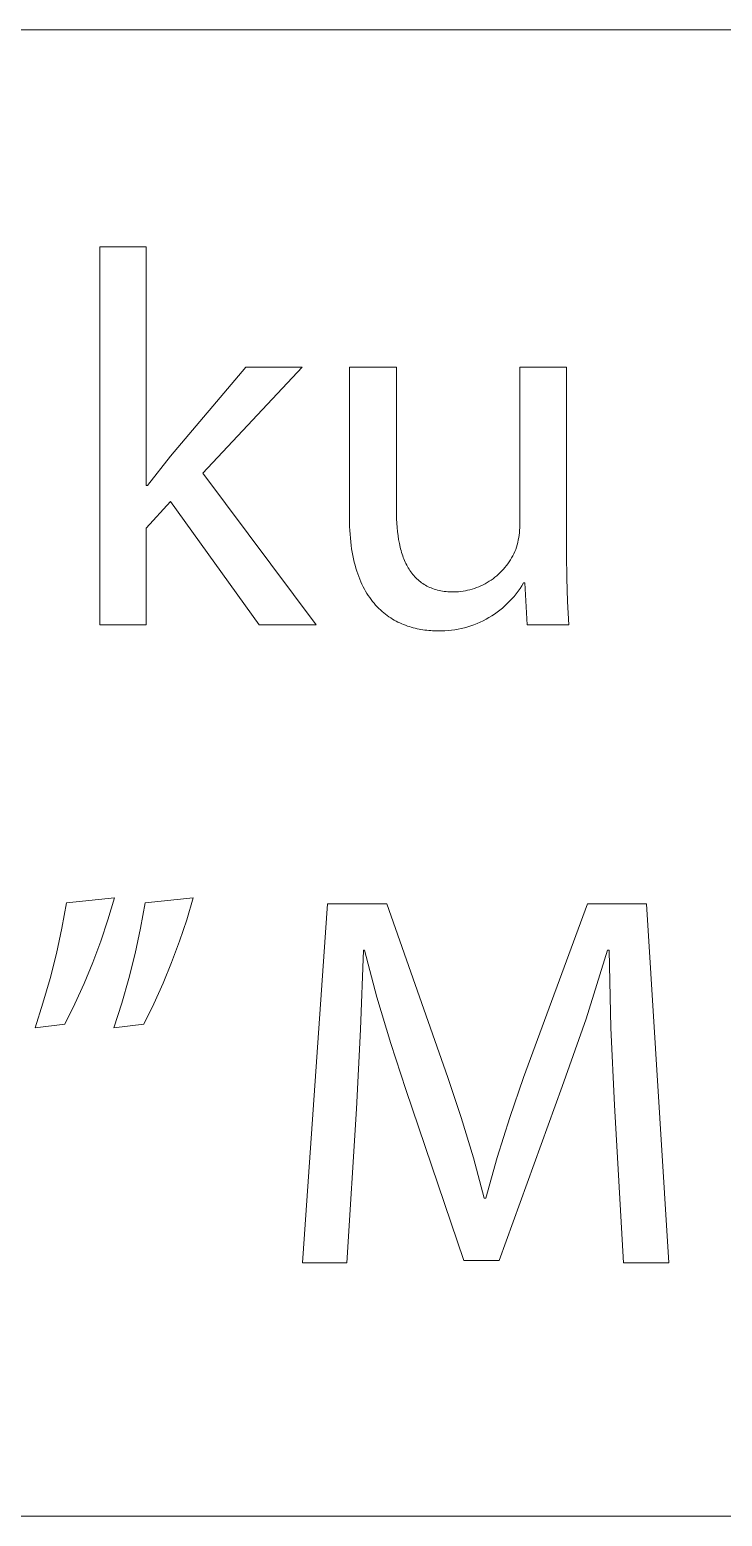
# Model space of a CAD drawing. Header units: millimetres. Extents: x -1246 to 2331, y -493 to 2006.
# Drawn here: x 1569.1 to 1615.7, y -492.9 to -392.9 of the extents above; entities that cross this region are included whole.
import ezdxf

# ---------------------------------------------------------------- set-up
doc = ezdxf.new("R2010")
doc.units = ezdxf.units.MM
doc.header["$MEASUREMENT"] = 0
doc.layers.add('Domyślny', color=7, linetype='Continuous', true_color=0x000000)

msp = doc.modelspace()

# ---------------------------------------------------------------- linework, layer by layer
at = {"layer": 'Domyślny', "color": 18, "lineweight": 15, "true_color": 0x000000}
for p, q in [((979.012, -392.905), (2327.486, -392.905)), ((1573.812, -432.933), (1573.812, -407.5)), ((1573.812, -407.5), (1576.933, -407.5)), ((1576.933, -407.5), (1576.933, -423.558)), ((1578.553, -421.58), (1583.627, -415.6)), ((1587.427, -415.6), (1580.733, -422.724)), ((1583.627, -415.6), (1587.427, -415.6)), ((1590.608, -425.745), (1590.608, -415.596)), ((1590.608, -415.596), (1593.765, -415.596)), ((1593.765, -415.596), (1593.765, -425.197)), ((1602.067, -426.233), (1602.067, -415.596)), ((1602.067, -415.596), (1605.224, -415.596)), ((1605.224, -415.596), (1605.224, -428.211)), ((1577.004, -423.558), (1578.553, -421.58)), ((1580.733, -422.724), (1588.356, -432.933)), ((1576.933, -423.558), (1577.004, -423.558)), ((1578.553, -424.63), (1576.933, -426.417)), ((1584.533, -432.933), (1578.553, -424.63)), ((1590.617, -426.301), (1590.608, -425.745)), ((1593.765, -425.197), (1593.768, -425.502)), ((1593.768, -425.502), (1593.777, -425.801)), ((1593.777, -425.801), (1593.792, -426.093)), ((1576.933, -426.417), (1576.933, -432.933)), ((1590.629, -426.569), (1590.617, -426.301)), ((1590.645, -426.831), (1590.629, -426.569)), ((1590.666, -427.087), (1590.645, -426.831)), ((1593.792, -426.093), (1593.813, -426.378)), ((1593.813, -426.378), (1593.841, -426.656)), ((1593.841, -426.656), (1593.876, -426.927)), ((1602.023, -426.892), (1602.043, -426.728)), ((1602.043, -426.728), (1602.056, -426.563)), ((1602.056, -426.563), (1602.065, -426.398)), ((1602.065, -426.398), (1602.067, -426.233)), ((1590.691, -427.336), (1590.666, -427.087)), ((1590.72, -427.578), (1590.691, -427.336)), ((1590.753, -427.815), (1590.72, -427.578)), ((1590.791, -428.046), (1590.753, -427.815)), ((1593.876, -426.927), (1593.917, -427.19)), ((1593.917, -427.19), (1593.966, -427.446)), ((1593.966, -427.446), (1594.021, -427.693)), ((1594.021, -427.693), (1594.052, -427.814)), ((1594.052, -427.814), (1594.084, -427.933)), ((1601.793, -427.853), (1601.845, -427.696)), ((1601.845, -427.696), (1601.892, -427.538)), ((1601.892, -427.538), (1601.933, -427.378)), ((1601.933, -427.378), (1601.968, -427.217)), ((1601.968, -427.217), (1601.999, -427.055)), ((1601.999, -427.055), (1602.023, -426.892)), ((1590.832, -428.27), (1590.791, -428.046)), ((1590.878, -428.488), (1590.832, -428.27)), ((1590.927, -428.701), (1590.878, -428.488)), ((1590.98, -428.908), (1590.927, -428.701)), ((1594.084, -427.933), (1594.118, -428.05)), ((1594.118, -428.05), (1594.154, -428.164)), ((1594.154, -428.164), (1594.192, -428.276)), ((1594.192, -428.276), (1594.232, -428.387)), ((1594.232, -428.387), (1594.274, -428.495)), ((1594.274, -428.495), (1594.317, -428.601)), ((1594.317, -428.601), (1594.363, -428.704)), ((1594.363, -428.704), (1594.411, -428.805)), ((1594.411, -428.805), (1594.461, -428.904)), ((1601.166, -428.942), (1601.261, -428.815)), ((1601.261, -428.815), (1601.351, -428.686)), ((1601.351, -428.686), (1601.436, -428.554)), ((1601.436, -428.554), (1601.517, -428.419)), ((1601.517, -428.419), (1601.594, -428.281)), ((1601.594, -428.281), (1601.665, -428.141)), ((1601.665, -428.141), (1601.732, -427.998)), ((1601.732, -427.998), (1601.793, -427.853)), ((1605.224, -428.211), (1605.231, -429.784)), ((1591.037, -429.109), (1590.98, -428.908)), ((1591.097, -429.304), (1591.037, -429.109)), ((1591.16, -429.493), (1591.097, -429.304)), ((1591.227, -429.677), (1591.16, -429.493)), ((1591.298, -429.856), (1591.227, -429.677)), ((1594.461, -428.904), (1594.512, -429.001)), ((1594.512, -429.001), (1594.566, -429.095)), ((1594.566, -429.095), (1594.622, -429.187)), ((1594.622, -429.187), (1594.68, -429.277)), ((1594.68, -429.277), (1594.74, -429.364)), ((1594.74, -429.364), (1594.803, -429.449)), ((1594.803, -429.449), (1594.867, -429.531)), ((1594.867, -429.531), (1594.934, -429.61)), ((1594.934, -429.61), (1595.002, -429.688)), ((1595.002, -429.688), (1595.073, -429.762)), ((1595.073, -429.762), (1595.147, -429.834)), ((1595.147, -429.834), (1595.222, -429.903)), ((1600.139, -429.91), (1600.267, -429.819)), ((1600.267, -429.819), (1600.392, -429.723)), ((1600.392, -429.723), (1600.514, -429.623)), ((1600.514, -429.623), (1600.632, -429.519)), ((1600.632, -429.519), (1600.747, -429.411)), ((1600.747, -429.411), (1600.858, -429.299)), ((1600.858, -429.299), (1600.965, -429.183)), ((1600.965, -429.183), (1601.067, -429.064)), ((1601.067, -429.064), (1601.166, -428.942)), ((1605.231, -429.784), (1605.279, -431.357)), ((1591.371, -430.029), (1591.298, -429.856)), ((1591.448, -430.197), (1591.371, -430.029)), ((1591.527, -430.359), (1591.448, -430.197)), ((1591.61, -430.516), (1591.527, -430.359)), ((1591.696, -430.668), (1591.61, -430.516)), ((1591.784, -430.815), (1591.696, -430.668)), ((1591.875, -430.957), (1591.784, -430.815)), ((1595.222, -429.903), (1595.3, -429.97)), ((1595.3, -429.97), (1595.38, -430.034)), ((1595.38, -430.034), (1595.462, -430.095)), ((1595.462, -430.095), (1595.547, -430.154)), ((1595.547, -430.154), (1595.634, -430.21)), ((1595.634, -430.21), (1595.723, -430.263)), ((1595.723, -430.263), (1595.815, -430.313)), ((1595.815, -430.313), (1595.909, -430.36)), ((1595.909, -430.36), (1596.006, -430.405)), ((1596.006, -430.405), (1596.105, -430.446)), ((1596.105, -430.446), (1596.206, -430.485)), ((1596.206, -430.485), (1596.31, -430.521)), ((1596.31, -430.521), (1596.417, -430.553)), ((1596.417, -430.553), (1596.526, -430.583)), ((1596.526, -430.583), (1596.637, -430.61)), ((1596.637, -430.61), (1596.752, -430.634)), ((1596.752, -430.634), (1596.868, -430.654)), ((1596.868, -430.654), (1596.988, -430.672)), ((1596.988, -430.672), (1597.11, -430.686)), ((1597.11, -430.686), (1597.234, -430.698)), ((1597.234, -430.698), (1597.361, -430.706)), ((1597.361, -430.706), (1597.491, -430.711)), ((1597.491, -430.711), (1597.624, -430.712)), ((1597.624, -430.712), (1597.781, -430.707)), ((1597.781, -430.707), (1597.939, -430.696)), ((1597.939, -430.696), (1598.095, -430.68)), ((1598.095, -430.68), (1598.251, -430.658)), ((1598.251, -430.658), (1598.406, -430.632)), ((1598.406, -430.632), (1598.561, -430.599)), ((1598.561, -430.599), (1598.714, -430.562)), ((1598.714, -430.562), (1598.865, -430.519)), ((1598.865, -430.519), (1599.015, -430.471)), ((1599.015, -430.471), (1599.164, -430.418)), ((1599.164, -430.418), (1599.31, -430.36)), ((1599.31, -430.36), (1599.454, -430.297)), ((1599.454, -430.297), (1599.596, -430.229)), ((1599.596, -430.229), (1599.736, -430.157)), ((1599.736, -430.157), (1599.873, -430.079)), ((1599.873, -430.079), (1600.007, -429.997)), ((1600.007, -429.997), (1600.139, -429.91)), ((1601.962, -430.662), (1601.827, -430.839)), ((1602.091, -430.48), (1601.962, -430.662)), ((1602.213, -430.294), (1602.091, -430.48)), ((1602.329, -430.105), (1602.213, -430.294)), ((1602.401, -430.105), (1602.329, -430.105)), ((1602.568, -432.928), (1602.401, -430.105)), ((1591.968, -431.094), (1591.875, -430.957)), ((1592.064, -431.227), (1591.968, -431.094)), ((1592.163, -431.354), (1592.064, -431.227)), ((1592.264, -431.477), (1592.163, -431.354)), ((1592.367, -431.595), (1592.264, -431.477)), ((1592.472, -431.708), (1592.367, -431.595)), ((1592.579, -431.817), (1592.472, -431.708)), ((1592.689, -431.921), (1592.579, -431.817)), ((1600.898, -431.796), (1600.726, -431.936)), ((1601.066, -431.65), (1600.898, -431.796)), ((1601.229, -431.498), (1601.066, -431.65)), ((1601.387, -431.341), (1601.229, -431.498)), ((1601.539, -431.179), (1601.387, -431.341)), ((1601.686, -431.011), (1601.539, -431.179)), ((1601.827, -430.839), (1601.686, -431.011)), ((1605.279, -431.357), (1605.367, -432.928)), ((1592.8, -432.021), (1592.689, -431.921)), ((1592.913, -432.117), (1592.8, -432.021)), ((1593.028, -432.209), (1592.913, -432.117)), ((1593.144, -432.296), (1593.028, -432.209)), ((1593.262, -432.379), (1593.144, -432.296)), ((1593.381, -432.459), (1593.262, -432.379)), ((1593.502, -432.534), (1593.381, -432.459)), ((1593.624, -432.605), (1593.502, -432.534)), ((1593.747, -432.673), (1593.624, -432.605)), ((1593.872, -432.736), (1593.747, -432.673)), ((1593.997, -432.797), (1593.872, -432.736)), ((1594.124, -432.853), (1593.997, -432.797)), ((1599.193, -432.832), (1598.986, -432.914)), ((1599.397, -432.744), (1599.193, -432.832)), ((1599.598, -432.648), (1599.397, -432.744)), ((1599.796, -432.546), (1599.598, -432.648)), ((1599.99, -432.436), (1599.796, -432.546)), ((1600.18, -432.321), (1599.99, -432.436)), ((1600.366, -432.199), (1600.18, -432.321)), ((1600.548, -432.071), (1600.366, -432.199)), ((1600.726, -431.936), (1600.548, -432.071)), ((1576.933, -432.933), (1573.812, -432.933)), ((1588.356, -432.933), (1584.533, -432.933)), ((1594.251, -432.906), (1594.124, -432.853)), ((1594.379, -432.955), (1594.251, -432.906)), ((1594.508, -433.002), (1594.379, -432.955)), ((1594.637, -433.044), (1594.508, -433.002)), ((1594.767, -433.084), (1594.637, -433.044)), ((1594.897, -433.12), (1594.767, -433.084)), ((1595.027, -433.153), (1594.897, -433.12)), ((1595.158, -433.183), (1595.027, -433.153)), ((1595.289, -433.21), (1595.158, -433.183)), ((1595.42, -433.235), (1595.289, -433.21)), ((1595.551, -433.256), (1595.42, -433.235)), ((1595.682, -433.275), (1595.551, -433.256)), ((1595.813, -433.29), (1595.682, -433.275)), ((1595.943, -433.304), (1595.813, -433.29)), ((1596.073, -433.314), (1595.943, -433.304)), ((1596.203, -433.323), (1596.073, -433.314)), ((1596.332, -433.328), (1596.203, -433.323)), ((1596.46, -433.332), (1596.332, -433.328)), ((1596.588, -433.333), (1596.46, -433.332)), ((1596.81, -433.332), (1596.588, -433.333)), ((1597.033, -433.324), (1596.81, -433.332)), ((1597.255, -433.308), (1597.033, -433.324)), ((1597.476, -433.285), (1597.255, -433.308)), ((1597.697, -433.254), (1597.476, -433.285)), ((1597.916, -433.216), (1597.697, -433.254)), ((1598.134, -433.17), (1597.916, -433.216)), ((1598.35, -433.117), (1598.134, -433.17)), ((1598.564, -433.057), (1598.35, -433.117)), ((1598.776, -432.989), (1598.564, -433.057)), ((1598.986, -432.914), (1598.776, -432.989)), ((1605.367, -432.928), (1602.568, -432.928)), ((1571.252, -453.32), (1571.568, -451.612)), ((1571.568, -451.612), (1574.784, -451.29)), ((1574.784, -451.29), (1574.351, -452.751)), ((1576.552, -453.321), (1576.857, -451.612)), ((1576.857, -451.612), (1580.085, -451.29)), ((1580.085, -451.29), (1579.652, -452.75)), ((1587.457, -475.817), (1589.137, -451.683)), ((1589.137, -451.683), (1593.115, -451.683)), ((1593.115, -451.683), (1597.237, -463.369)), ((1602.323, -463.369), (1606.624, -451.683)), ((1606.624, -451.683), (1610.59, -451.683)), ((1610.59, -451.683), (1612.103, -475.817)), ((1574.351, -452.751), (1573.869, -454.196)), ((1579.652, -452.75), (1579.17, -454.194)), ((1570.882, -455.016), (1571.252, -453.32)), ((1576.188, -455.019), (1576.552, -453.321)), ((1573.869, -454.196), (1573.336, -455.624)), ((1579.17, -454.194), (1578.639, -455.622)), ((1591.543, -454.804), (1591.359, -460.143)), ((1591.614, -454.804), (1591.543, -454.804)), ((1592.453, -457.956), (1591.614, -454.804)), ((1607.982, -454.804), (1606.536, -459.417)), ((1608.089, -454.804), (1607.982, -454.804)), ((1608.187, -460.019), (1608.089, -454.804)), ((1570.458, -456.7), (1570.882, -455.016)), ((1573.336, -455.624), (1572.755, -457.032)), ((1575.766, -456.703), (1576.188, -455.019)), ((1578.639, -455.622), (1578.06, -457.03)), ((1569.979, -458.369), (1570.458, -456.7)), ((1575.286, -458.371), (1575.766, -456.703)), ((1572.755, -457.032), (1572.126, -458.419)), ((1578.06, -457.03), (1577.434, -458.418)), ((1569.447, -460.022), (1569.979, -458.369)), ((1572.126, -458.419), (1571.448, -459.784)), ((1574.748, -460.022), (1575.286, -458.371)), ((1577.434, -458.418), (1576.761, -459.784)), ((1593.383, -461.081), (1592.453, -457.956)), ((1571.448, -459.784), (1569.447, -460.022)), ((1576.761, -459.784), (1574.748, -460.022)), ((1606.536, -459.417), (1604.932, -463.977)), ((1591.359, -460.143), (1591.078, -465.478)), ((1608.446, -465.227), (1608.187, -460.019)), ((1594.402, -464.179), (1593.383, -461.081)), ((1597.237, -463.369), (1598.13, -466.049)), ((1601.389, -466.046), (1602.323, -463.369)), ((1598.297, -475.674), (1594.402, -464.179)), ((1604.932, -463.977), (1600.68, -475.674)), ((1591.078, -465.478), (1590.435, -475.817)), ((1609.054, -475.817), (1608.446, -465.227)), ((1598.13, -466.049), (1598.944, -468.754)), ((1600.539, -468.751), (1601.389, -466.046)), ((1598.944, -468.754), (1599.679, -471.481)), ((1599.774, -471.481), (1600.539, -468.751)), ((1599.679, -471.481), (1599.774, -471.481)), ((1590.435, -475.817), (1587.457, -475.817)), ((1600.68, -475.674), (1598.297, -475.674)), ((1612.103, -475.817), (1609.054, -475.817)), ((2327.489, -492.867), (-1246.359, -492.867)), ((2327.489, -492.867), (979.014, -492.867))]:
    msp.add_line(p, q, dxfattribs=at)

doc.saveas('drawing.dxf')
